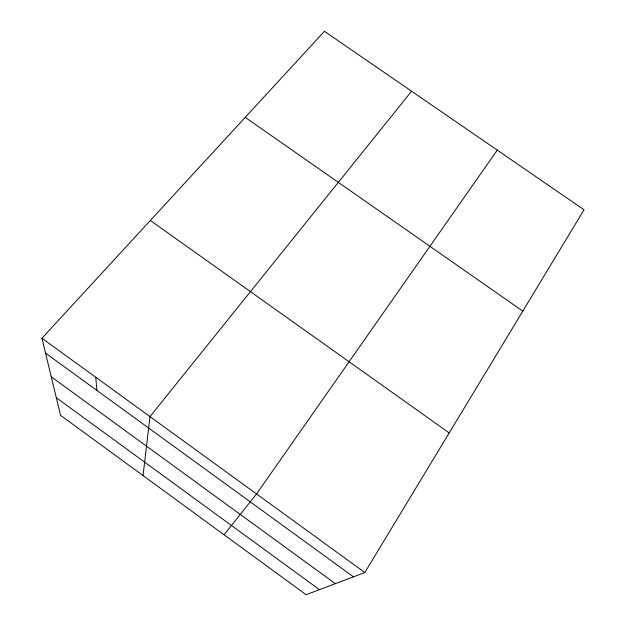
<?xml version="1.0" encoding="UTF-8"?>
<svg xmlns="http://www.w3.org/2000/svg" width="626" height="626" viewBox="0 0 626 626"><rect width="100%" height="100%" fill="white"/><g stroke="black" fill="none" stroke-linecap="round" stroke-linejoin="round"><path stroke-width="0.94" d="M143.041 475.58L149.99 416.619L411.587 91.224M364.833 572.532L584.042 209.788L324.432 31.3L41.958 338.236L60.573 415.335L306.106 594.7L364.833 572.532L41.958 338.236M497.271 150.13L256.543 493.945L224.077 534.776M245.228 117.367L522.796 311.13M150.342 220.469L449.202 432.91M45.557 353.119L353.44 576.828M51.277 376.821L335.356 583.659M56.324 397.745L319.448 589.661M95.755 377.267L96.897 390.428"/></g></svg>
